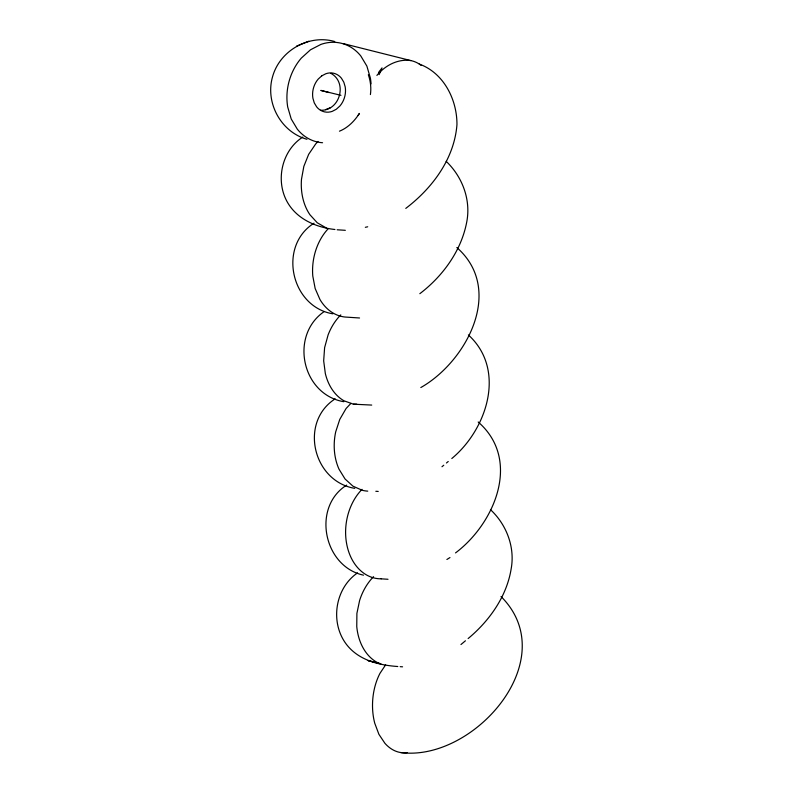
<?xml version="1.0" encoding="UTF-8"?>
<svg xmlns="http://www.w3.org/2000/svg" width="793" height="793" viewBox="0 0 793 793"><rect width="100%" height="100%" fill="white"/><g stroke="black" fill="none" stroke-linecap="round" stroke-linejoin="round"><path stroke-width="1.19" d="M370.4 94.575C371.372 88.023 370.539 80.965 368.339 74.75M379.133 74.621L382.008 67.901L378.638 72.351M385.626 664.841L379.946 673.386A49.562 32.483 -86.3 0 0 374.732 723.186L378.905 734.308L384.902 743.289A51.367 33.673 -86.3 0 0 407.235 752.587M358.158 115.282L359.417 113.409C354.59 120.982 347.899 127.802 339.454 131.192M350.952 403.34L346.065 408.534L339.761 419.418L335.717 431.788A49.077 36.785 -81.7 0 0 339.047 469.238L345.054 478.982L352.964 486.168L362.242 490.282A52.417 39.293 -81.7 0 0 367.754 491.135M376.893 75.414C385.041 65.561 397.749 58.652 410.784 60.575A49.919 34.793 -70.1 0 1 421.182 65.422M324.139 311.599C289.346 335.568 301.885 394.607 343.825 401.704M451.812 458.513C486.892 429.459 506.638 369.855 468.395 334.953M405.768 208.4C432.334 188.179 454.31 158.828 456.956 124.63C457.105 99.601 443.802 72.996 419.289 64.064M419.834 293.688C443.485 275.627 462.25 249.488 467.136 219.76C470.467 198.081 461.744 176.205 446.201 161.356M441.979 466.73L443.763 465.233M446.449 462.993L448.233 461.496M455.529 552.909C494.773 523.43 521.655 459.881 478.189 421.995M460.951 644.54L465.441 640.794M468.138 638.543C489.35 620.929 506.717 596.514 511.158 568.868C515.182 547.071 506.42 524.46 490.471 509.651M335.171 398.849C298.951 422.114 312.957 481.381 354.778 488.359M334.785 41.543C308.745 34.01 279.741 50.683 272.574 76.703C265.021 102.575 280.871 132.005 306.96 139.281M320.481 110.247C339.8 111.278 347.909 82.65 330.949 73.362M346.7 485.098C311.619 507.034 323.504 566.579 363.501 575.153M302.797 137.06C282.665 149.917 275.667 178.157 285.966 199.479C294.986 218.234 315.178 227.323 334.924 229.504M420.815 387.549C466.552 361.578 504.873 289.732 456.827 247.535M446.885 559.491L449.968 557.548M357.544 572.883C334.567 588.594 329.7 623.595 347.136 645.264C359.328 660.42 379.292 665.238 397.789 666.516M314.018 223.19C277.649 246.117 290.843 306.891 332.891 313.82M308.854 41.216L296.513 46.163M325.566 109.632L330.394 107.699M365.335 227.304L367.694 226.788M371.719 405.074L353.4 404.182L344.023 400.812A49.632 37.202 -81.7 0 1 325.338 373.562L323.673 360.825L324.615 347.641L328.114 334.884A51.832 38.847 -81.7 0 1 340.792 314.89M353.4 404.182L356.721 404.172M337.184 229.782L345.332 230.317M359.546 317.983L345.094 317.041A51.396 38.53 -81.7 0 1 319.976 299.546L315.168 288.533L312.789 276.033A50.048 37.509 -81.7 0 1 328.322 228.612M375.832 491.283L378.221 491.442M381.155 578.831L388.015 579.277M400.178 666.665L402.576 666.824M400.693 752.547C473.48 762.202 564.081 659.538 501.027 596.524M380.868 663.731L368.15 660.638L377.775 662.988M343.091 43.556L410.784 60.575M340.95 95.338L320.828 90.412L329.045 92.553M326.181 227.888L317.289 222.793L309.944 214.754A49.057 36.765 -81.7 0 1 301.489 179.268L303.848 166.352L308.655 154.338L315.614 144.058A52.437 39.303 -81.7 0 1 318.043 141.422M322.573 142.74A49.562 41.038 -75.6 0 1 297.316 129.16L291.229 119L287.71 107.025A51.367 42.535 -75.6 0 1 301.32 58.097L310.479 49.8L320.907 44.408A49.562 41.038 -75.6 0 1 360.775 55.936L366.872 66.097L370.381 78.071A51.367 42.535 -75.6 0 1 371.055 83.889M381.165 578.821A51.069 38.282 -81.7 0 1 346.293 541.669A50.365 37.757 -81.7 0 1 362.024 489.35M379.748 663.691A49.493 37.093 -81.7 0 1 356.761 626.51L356.9 613.395L359.625 600.43A51.981 38.956 -81.7 0 1 373.572 576.68M321.789 75.841L318.211 79.082A20.073 16.623 -75.6 0 0 312.898 98.203L314.266 102.882L316.645 106.857A19.369 16.038 -75.6 0 0 332.227 111.367L336.301 109.256L339.88 106.014A20.073 16.623 -75.6 0 0 345.203 86.893L343.825 82.214L341.446 78.239A19.369 16.038 -75.6 0 0 325.864 73.729L321.789 75.841"/></g></svg>
